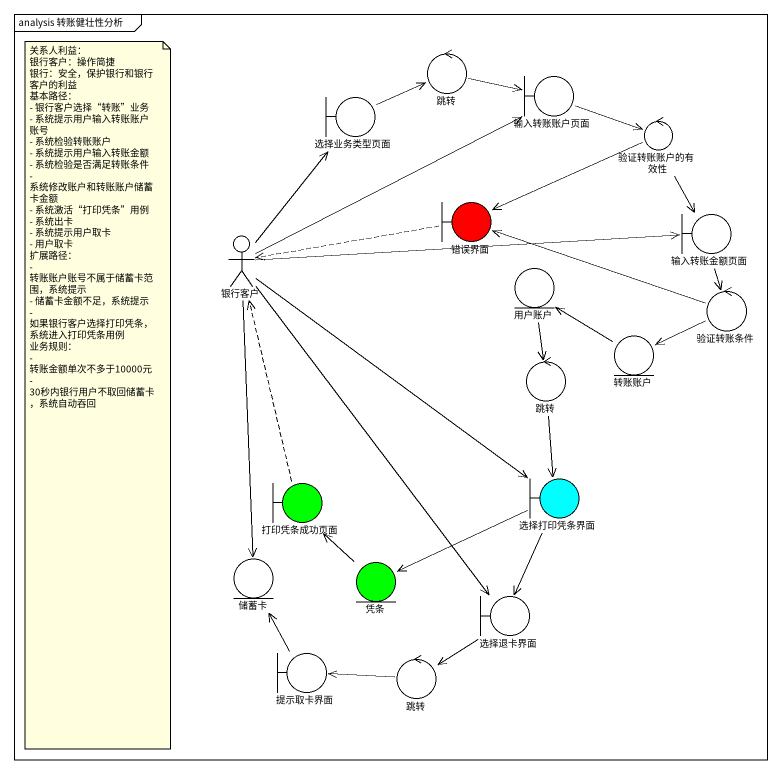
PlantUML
@startuml
mainframe analysis 转账健壮性分析
control 跳转
boundary 输入转账账户页面
boundary 选择业务类型页面
control 验证转账账户的有效性
boundary 错误界面 #FF0000
actor 银行客户
boundary 输入转账金额页面
entity 用户账户
control 验证转账条件
control "跳转" as 跳转_2
entity 转账账户
boundary 打印凭条成功页面 #00FF00
boundary 选择打印凭条界面 #00FFFF
entity 储蓄卡
entity 凭条 #00FF00
boundary 选择退卡界面
boundary 提示取卡界面
control "跳转" as 跳转_3
跳转 -right-> 输入转账账户页面
输入转账账户页面 -right-> 验证转账账户的有效性
选择业务类型页面 -right-> 跳转
验证转账账户的有效性 -left-> 错误界面
验证转账账户的有效性 --> 输入转账金额页面
错误界面 .left.> 银行客户
银行客户 -right-> 输入转账账户页面
银行客户 -up-> 选择业务类型页面
银行客户 -right-> 输入转账金额页面
银行客户 --> 选择打印凭条界面
银行客户 --> 储蓄卡
银行客户 --> 选择退卡界面
输入转账金额页面 --> 验证转账条件
用户账户 --> 跳转_2
验证转账条件 -left-> 错误界面
验证转账条件 -left-> 转账账户
跳转_2 --> 选择打印凭条界面
转账账户 -up-> 用户账户
打印凭条成功页面 .up.> 银行客户
选择打印凭条界面 -left-> 凭条
选择打印凭条界面 --> 选择退卡界面
凭条 -up-> 打印凭条成功页面
选择退卡界面 --> 跳转_3
提示取卡界面 -up-> 储蓄卡
跳转_3 -left-> 提示取卡界面
note as N1
  关系人利益：
  银行客户：操作简捷
  银行：安全，保护银行和银行客户的利益
  基本路径：
  - 银行客户选择“转账”业务
  - 系统提示用户输入转账账户 账号
  - 系统检验转账账户
  - 系统提示用户输入转账金额
  - 系统检验是否满足转账条件
  - 系统修改账户和转账账户储蓄卡金额
  - 系统激活“打印凭条”用例
  - 系统出卡
  - 系统提示用户取卡
  - 用户取卡
  扩展路径：
  - 转账账户账号不属于储蓄卡范围，系统提示
  - 储蓄卡金额不足，系统提示
  - 如果银行客户选择打印凭条，系统进入打印凭条用例
  业务规则：
  - 转账金额单次不多于10000元
  - 30秒内银行用户不取回储蓄卡，系统自动吞回
end note
@enduml
